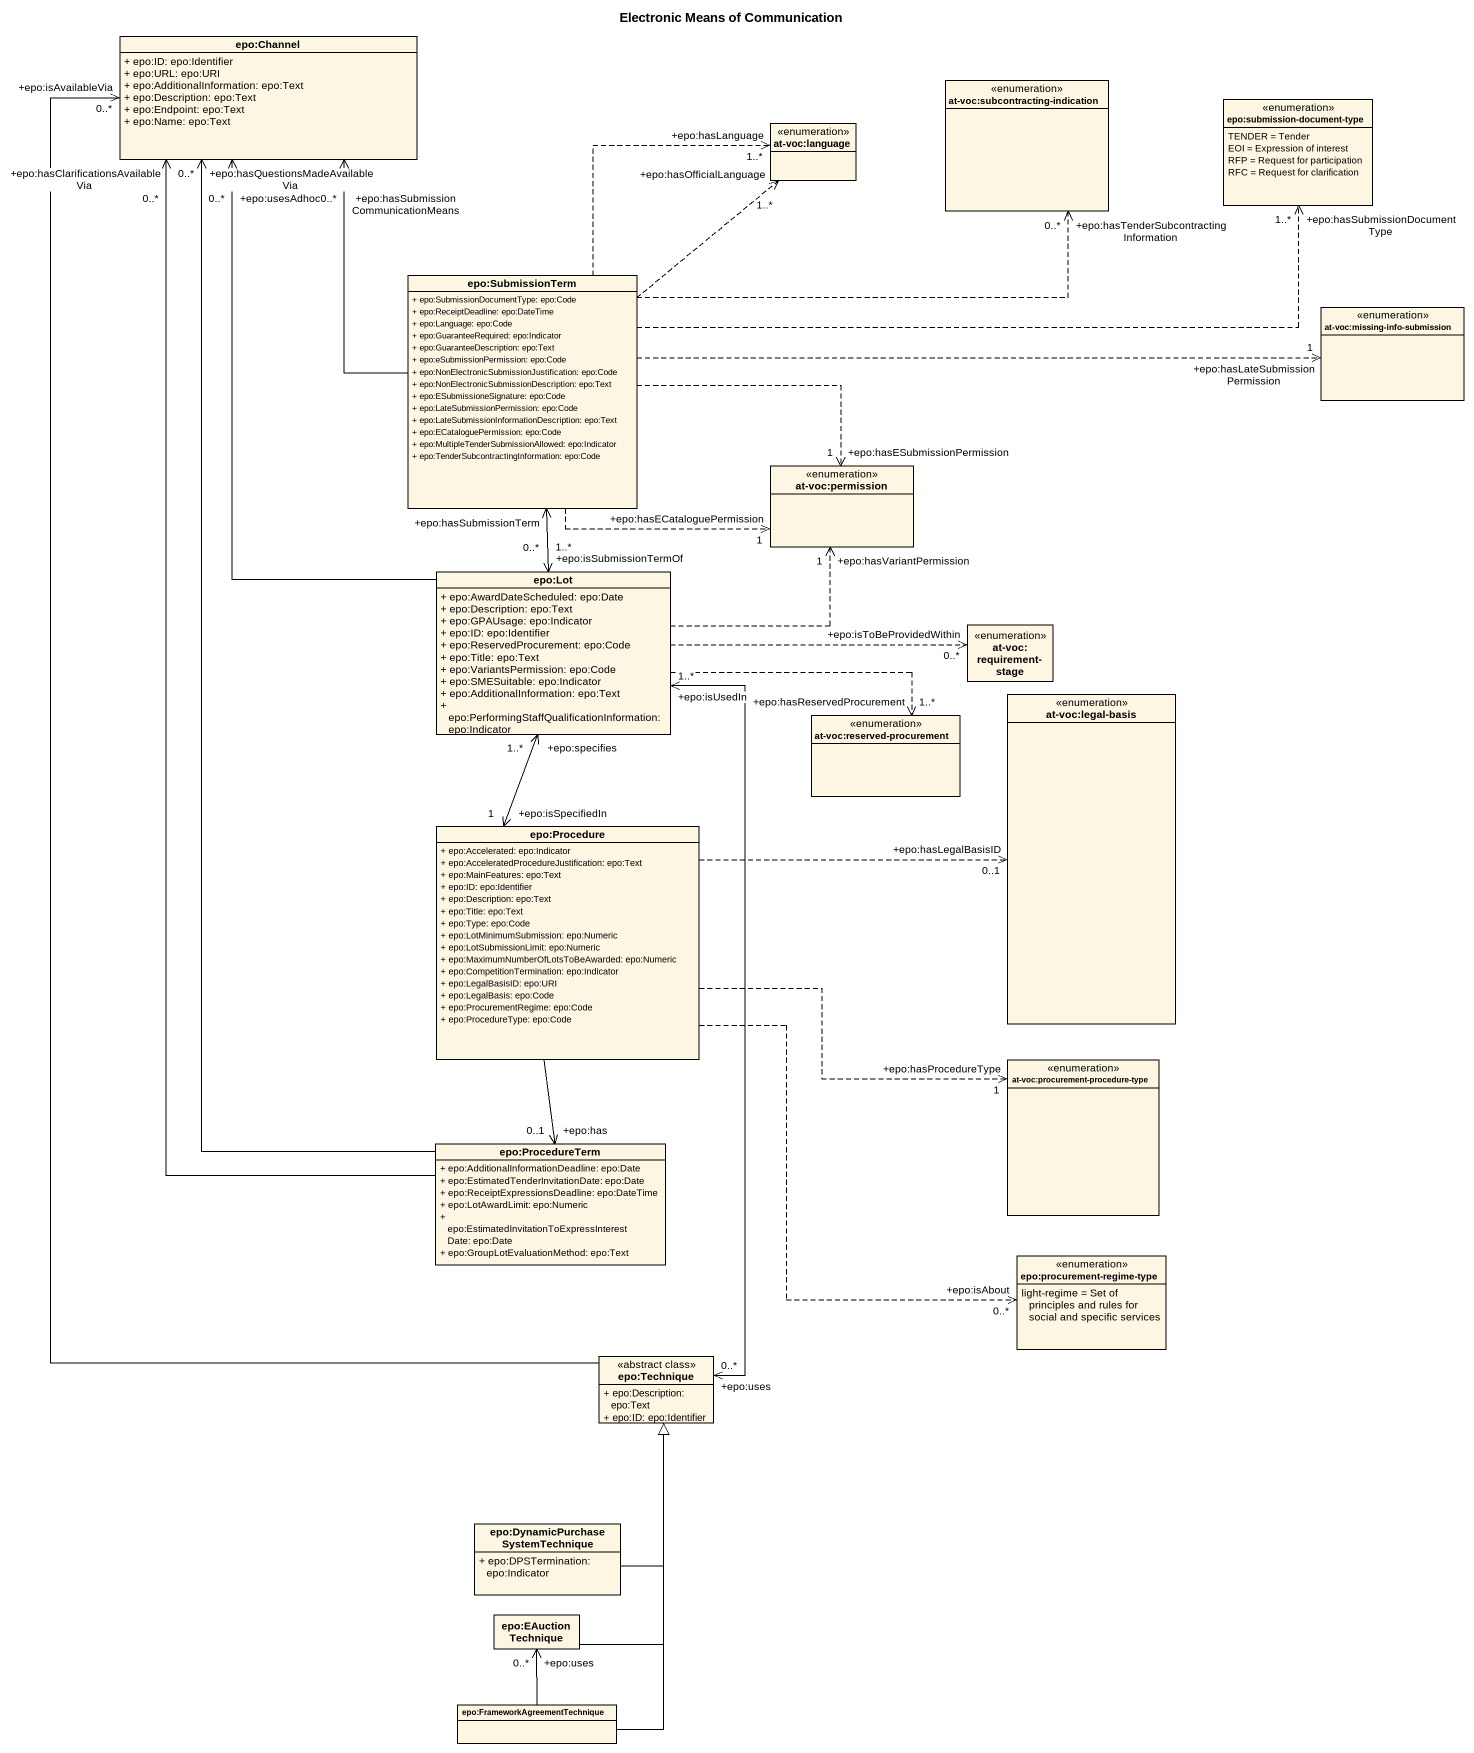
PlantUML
@startuml
title Electronic Means of Communication
hide circle
hide empty members
skinparam classAttributeIconSize 0
class "epo:Channel" as epo_Channel {
  + epo:ID: epo:Identifier
  + epo:URL: epo:URI
  + epo:AdditionalInformation: epo:Text
  + epo:Description: epo:Text
  + epo:Endpoint: epo:Text
  + epo:Name: epo:Text
}
enum "at-voc:subcontracting-indication" as at_voc_subcontracting
enum "at-voc:language" as at_voc_language
enum "epo:submission-document-type" as epo_submission_document_type {
  TENDER = Tender
  EOI = Expression of interest
  RFP = Request for participation
  RFC = Request for clarification
}
class "epo:SubmissionTerm" as epo_SubmissionTerm {
  + epo:SubmissionDocumentType: epo:Code
  + epo:ReceiptDeadline: epo:DateTime
  + epo:Language: epo:Code
  + epo:GuaranteeRequired: epo:Indicator
  + epo:GuaranteeDescription: epo:Text
  + epo:eSubmissionPermission: epo:Code
  + epo:NonElectronicSubmissionJustification: epo:Code
  + epo:NonElectronicSubmissionDescription: epo:Text
  + epo:ESubmissioneSignature: epo:Code
  + epo:LateSubmissionPermission: epo:Code
  + epo:LateSubmissionInformationDescription: epo:Text
  + epo:ECataloguePermission: epo:Code
  + epo:MultipleTenderSubmissionAllowed: epo:Indicator
  + epo:TenderSubcontractingInformation: epo:Code
}
enum "at-voc:missing-info-submission" as at_voc_missing_info
enum "at-voc:permission" as at_voc_permission
class "epo:Lot" as epo_Lot {
  + epo:AwardDateScheduled: epo:Date
  + epo:Description: epo:Text
  + epo:GPAUsage: epo:Indicator
  + epo:ID: epo:Identifier
  + epo:ReservedProcurement: epo:Code
  + epo:Title: epo:Text
  + epo:VariantsPermission: epo:Code
  + epo:SMESuitable: epo:Indicator
  + epo:AdditionalInformation: epo:Text
  + epo:PerformingStaffQualificationInformation: epo:Indicator
}
enum "at-voc:requirement-stage" as at_voc_requirement_stage
enum "at-voc:reserved-procurement" as at_voc_reserved_procurement
enum "at-voc:legal-basis" as at_voc_legal_basis
class "epo:Procedure" as epo_Procedure {
  + epo:Accelerated: epo:Indicator
  + epo:AcceleratedProcedureJustification: epo:Text
  + epo:MainFeatures: epo:Text
  + epo:ID: epo:Identifier
  + epo:Description: epo:Text
  + epo:Title: epo:Text
  + epo:Type: epo:Code
  + epo:LotMinimumSubmission: epo:Numeric
  + epo:LotSubmissionLimit: epo:Numeric
  + epo:MaximumNumberOfLotsToBeAwarded: epo:Numeric
  + epo:CompetitionTermination: epo:Indicator
  + epo:LegalBasisID: epo:URI
  + epo:LegalBasis: epo:Code
  + epo:ProcurementRegime: epo:Code
  + epo:ProcedureType: epo:Code
}
enum "at-voc:procurement-procedure-type" as at_voc_procurement
class "epo:ProcedureTerm" as epo_ProcedureTerm {
  + epo:AdditionalInformationDeadline: epo:Date
  + epo:EstimatedTenderInvitationDate: epo:Date
  + epo:ReceiptExpressionsDeadline: epo:DateTime
  + epo:LotAwardLimit: epo:Numeric
  + epo:EstimatedInvitationToExpressInterestDate: epo:Date
  + epo:GroupLotEvaluationMethod: epo:Text
}
enum "epo:procurement-regime-type" as epo_procurement_regime_type {
  light-regime = Set of principles and rules for social and specific services
}
class "epo:Technique" as epo_Technique <<abstract class>> {
  + epo:Description: epo:Text
  + epo:ID: epo:Identifier
}
class "epo:DynamicPurchaseSystemTechnique" as epo_DynamicPurchaseSystemTec {
  + epo:DPSTermination: epo:Indicator
}
class "epo:EAuctionTechnique" as epo_EAuctionTechnique
class "epo:FrameworkAgreementTechnique" as epo_FrameworkAgreementTechni
epo_SubmissionTerm -up-> "+epo:hasSubmissionCommunicationMeans\n0..*" epo_Channel
epo_SubmissionTerm .right.> "+epo:hasTenderSubcontractingInformation\n0..*" at_voc_subcontracting
epo_SubmissionTerm .up.> "+epo:hasLanguage\n1..*" at_voc_language
epo_SubmissionTerm .up.> "+epo:hasOfficialLanguage\n1..*" at_voc_language
epo_SubmissionTerm .right.> "+epo:hasSubmissionDocumentType\n1..*" epo_submission_document_type
epo_SubmissionTerm .right.> "+epo:hasLateSubmissionPermission\n1" at_voc_missing_info
epo_SubmissionTerm .right.> "+epo:hasECataloguePermission\n1" at_voc_permission
epo_SubmissionTerm .right.> "+epo:hasESubmissionPermission\n1" at_voc_permission
epo_SubmissionTerm "+epo:hasSubmissionTerm\n0..*" <--> "+epo:isSubmissionTermOf\n1..*" epo_Lot
epo_Lot -up-> "+epo:usesAdhoc\n0..*" epo_Channel
epo_Lot .right.> "+epo:hasVariantPermission\n1" at_voc_permission
epo_Lot .right.> "+epo:isToBeProvidedWithin\n0..*" at_voc_requirement_stage
epo_Lot .right.> "+epo:hasReservedProcurement\n1..*" at_voc_reserved_procurement
epo_Procedure "+epo:isSpecifiedIn\n1" <-up-> "+epo:specifies\n1..*" epo_Lot
epo_Procedure .right.> "+epo:hasLegalBasisID\n0..1" at_voc_legal_basis
epo_Procedure .right.> "+epo:hasProcedureType\n1" at_voc_procurement
epo_Procedure --> "+epo:has\n0..1" epo_ProcedureTerm
epo_Procedure ..> "+epo:isAbout\n0..*" epo_procurement_regime_type
epo_ProcedureTerm -up-> "+epo:hasQuestionsMadeAvailableVia\n0..*" epo_Channel
epo_ProcedureTerm -up-> "+epo:hasClarificationsAvailableVia\n0..*" epo_Channel
epo_Technique -up-> "+epo:isAvailableVia\n0..*" epo_Channel
epo_Technique "+epo:uses\n0..*" <-up-> "+epo:isUsedIn\n1..*" epo_Lot
epo_DynamicPurchaseSystemTec -up-|> epo_Technique
epo_EAuctionTechnique -up-|> epo_Technique
epo_FrameworkAgreementTechni -up-|> epo_Technique
epo_FrameworkAgreementTechni -up-> "+epo:uses\n0..*" epo_EAuctionTechnique
@enduml
